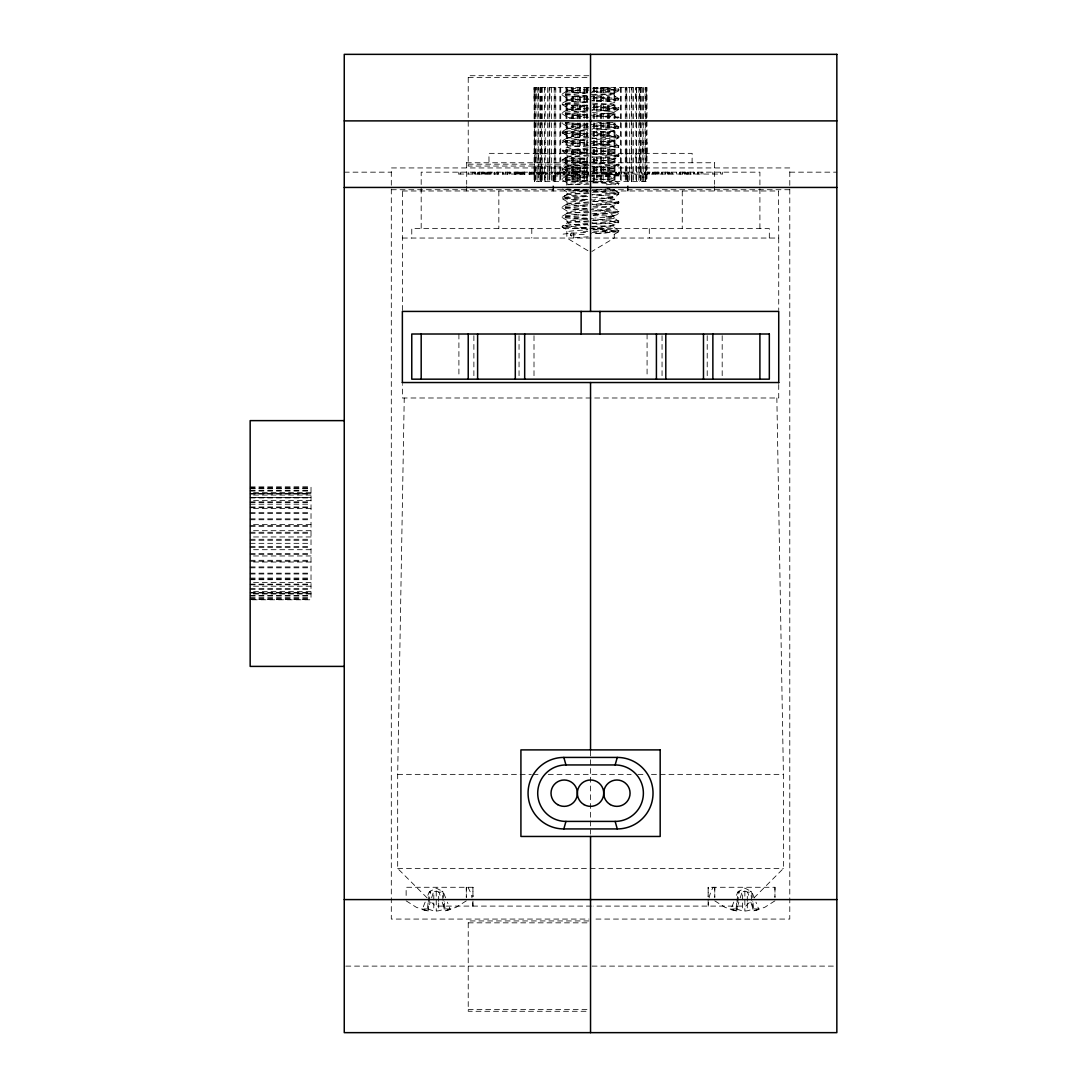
<?xml version="1.0" encoding="UTF-8"?>
<svg xmlns="http://www.w3.org/2000/svg" width="1087" height="1087" viewBox="0 0 1087 1087"><rect width="100%" height="100%" fill="white"/><g stroke="black" fill="none" stroke-linecap="round" stroke-linejoin="round"><path stroke-width="0.75" stroke-dasharray="5 3.75" d="M472.954 906.096L472.954 899.819M475.617 173.105L475.617 174.056L475.617 172.167M481.378 172.792L481.378 174.056M494.313 172.643L494.313 174.056M497.072 173.58L497.072 172.167M508.05 172.643L508.05 174.056M510.822 173.58L510.822 172.167M514.749 172.792L514.749 174.056M516.733 173.105L516.733 172.167L516.733 174.056M517.629 173.431L517.629 172.167M522.005 173.105L522.005 172.167L522.005 174.056M531.923 173.105L531.923 174.056L531.923 172.167M534.097 98.469L534.097 87.49L646.996 87.49L646.996 181.583L534.097 181.583L534.097 121.989M534.6 176.868L534.6 181.583L534.6 87.49M534.6 153.349L534.6 142.37M534.818 172.792L534.818 174.056M535.986 158.05L535.986 153.349M535.986 98.469L535.986 87.49L535.986 121.268M538.187 172.643L538.187 174.056M538.242 158.05L538.242 153.349M538.242 98.469L538.242 87.49L538.242 181.583M538.581 173.431L538.581 172.167M541.068 172.48L541.068 174.056M541.312 176.868L541.312 181.583L541.312 121.989M541.312 153.349L541.312 142.37M545.158 176.868L545.158 181.583L545.158 87.49M545.158 153.349L545.158 142.37M549.737 158.05L549.737 153.349M549.737 98.469L549.737 87.49L549.737 121.268M554.941 176.868L554.941 181.583L554.941 87.49M554.941 153.349L554.941 142.37M555.267 173.105L555.267 172.167L555.267 174.056M558.745 172.792L558.745 174.056M561.626 173.431L561.626 172.167M571.844 173.105L571.844 172.167M576.056 173.105L576.056 174.056L576.11 172.167M577.115 173.105L577.115 174.056L577.115 172.167M578.936 173.431L578.936 172.167M604.617 173.105L604.617 172.167L604.617 174.056M616.03 173.58L616.03 172.167M614.087 234.466L618.965 231.572L618.965 230.39L614.141 227.523M592.564 227.101C595.703 226.327 630.243 227.21 613.978 218.039M592.524 208.283C601.07 206.353 613.448 210.036 618.965 202.168L590.54 199.804M607.986 197.752C611.736 197.386 618.041 197.046 618.965 192.752L590.54 190.402M618.421 184.817L618.965 183.35L613.544 180.265L592.483 178.39M592.578 180.048C601.138 178.159 613.435 181.76 618.965 173.934L590.54 171.583M590.54 162.167L618.965 164.531L618.965 165.7L613.353 168.825L592.605 170.645M592.592 161.229C601.125 159.368 613.476 162.941 618.965 155.115L590.54 152.764M592.592 151.827C596.383 151.147 630.229 151.636 614.155 142.845M592.551 142.411C601.152 140.563 613.639 144.082 618.965 136.296L614.128 133.429M592.564 133.008C601.125 131.119 613.435 134.72 618.965 126.894L590.54 124.529M618.965 118.062L618.421 117.179L614.169 116.594L590.54 115.127M614.141 112.11L618.829 109.393L618.965 108.075L590.54 105.711M592.578 104.773C601.097 102.844 613.652 106.526 618.965 98.659L590.54 96.308M621.547 172.643L621.547 174.056M626.153 158.05L626.153 153.349M626.153 98.469L626.153 87.49L626.153 121.268M631.357 176.868L631.357 181.583L631.357 87.49M631.357 153.349L631.357 142.37M635.922 158.05L635.922 153.349M635.922 98.469L635.922 87.49L635.922 121.268M639.781 158.05L639.781 153.349M639.781 98.469L639.781 87.49L639.781 181.583M642.852 176.868L642.852 181.583L642.852 121.989M642.852 153.349L642.852 142.37M645.107 176.868L645.107 181.583L645.107 87.49M645.107 153.349L645.107 142.37M646.493 158.05L646.493 153.349M646.493 98.469L646.493 87.49M646.996 153.349L646.996 142.37M649.17 173.105L649.17 174.056L649.17 172.167M652.947 173.58L652.947 172.167M654.931 173.105L654.931 172.167L654.931 174.056M655.706 172.643L655.814 174.056L655.706 172.167M669.524 173.431L669.524 172.167M672.405 172.792L672.405 174.056M682.487 173.105L682.487 172.167L682.487 174.056M683.764 173.431L683.764 172.167M686.644 172.792L686.644 174.056M714.784 887.277L714.77 897.454L714.798 887.277M774.963 887.277L774.949 897.454L774.963 887.277L708.14 887.277M402.367 310.434L402.503 190.986M614.25 218.215C613.883 210.212 597.008 216.15 591.899 213.201M614.25 234.303L614.237 238.039L591.858 251.491M427.109 897.889L397.679 868.459L397.679 774.365L404.242 397.991M592.415 107.586C618.34 108.415 624.509 100.018 591.953 100.289M592.442 116.988C597.51 114.121 613.965 119.91 614.25 111.907M592.442 201.679L613.285 199.872L614.25 199.478L614.25 196.679L591.912 194.383M428.115 902.93L427.15 910.784A46.986 16.618 -83 0 0 428.047 911.028L430.493 891.136L436.24 888.093L441.974 891.136L443.007 891.911L444.162 901.354M428.305 901.354L429.474 891.911A18.873 6.671 -83 0 1 430.493 891.123L429.474 891.911M736.741 902.93L735.777 910.784A46.986 16.618 -83 0 0 736.673 911.028L739.119 891.136L744.853 888.093L750.601 891.136L751.62 891.911L752.788 901.354M736.932 901.354L738.087 891.911A18.873 6.671 -83 0 1 739.119 891.123L738.087 891.911M588.339 149.911C559.411 150.753 560.892 141.677 588.271 142.682M592.401 173.458L613.353 171.637L614.25 171.27L614.25 168.444L591.912 166.148M591.844 147.329L614.25 149.626L614.237 152.452L613.34 152.819L592.456 154.626M591.912 156.745L614.25 159.028L614.237 161.868L613.34 162.221L592.456 164.042M425.139 902.142L422.449 908.936L428.115 908.936L430.248 902.142M733.766 902.142L731.075 908.936L736.728 908.936L738.875 902.142M431.593 897.876L433.441 892.142L429.148 892.142L426.838 897.876M740.22 897.876L742.068 892.142L737.76 892.142L735.464 897.876M588.42 126.663L566.843 128.85L588.407 131.092M588.42 136.065L566.843 138.266L588.366 140.495M616.112 139.122L618.965 137.478L614.182 140.305L591.817 137.913M592.592 95.371L611.899 93.822L616.614 91.784L614.169 93.278L591.953 90.873M614.25 215.498L607.986 216.585M567.074 98.061L562.128 95.126L587.754 92.925M567.074 116.88L562.128 113.945L587.754 111.744M567.047 126.282L562.128 123.361L568.583 122.328M567.061 128.674L562.128 131.595L562.128 132.763L567.047 135.685L562.128 132.763L587.754 130.562M588.284 147.098L568.243 145.413L562.128 142.18L587.754 139.978M616.112 92.082C619.957 91.607 619.753 87.965 616.016 87.49M564.982 162.642L567.074 163.933L562.128 160.998L587.754 158.797M567.074 173.336L562.128 170.401L587.754 168.2M567.074 182.752L562.128 179.817L587.754 177.616M567.074 210.973L562.128 208.038L587.754 205.837M567.074 220.376L562.128 217.454L587.754 215.253M588.42 220.756C579.833 222.55 567.672 219.112 562.128 226.857L567.074 229.792L562.128 226.857L587.754 224.656M614.169 93.278L614.25 95.928M614.128 159.164L616.112 157.941M749.242 902.631L745.777 906.096L593.081 906.096M753.984 897.889L783.414 868.459L783.414 774.365L776.852 397.991M588.42 154.884L566.843 157.126L588.339 159.313M588.42 164.3L566.843 166.528L588.339 168.73M588.42 192.521L566.843 194.763L588.339 196.951M466.323 900.838L456.051 907.36L444.42 911.028L441.974 891.136A18.873 6.671 83 0 1 443.007 891.924M774.949 900.838L764.664 907.36L753.046 911.028L750.601 891.136A18.873 6.671 83 0 1 751.62 891.924M614.141 140.332L614.264 142.981M567.047 156.895L564.479 158.457L567.047 156.895L566.843 154.286M567.047 166.311L564.479 167.874L567.047 166.311L566.843 163.689M567.047 194.532L564.479 196.095L567.047 194.532L566.843 191.923M567.061 138.076L562.264 140.848L562.128 142.18M614.073 215.647C620.473 214.37 620.269 209.873 613.992 208.636M562.264 159.667L564.982 158.172M564.982 167.575L562.264 169.083L562.128 170.401M562.264 197.304L564.982 195.809M618.965 98.659L591.926 100.942M618.965 108.075L591.926 110.344M618.965 117.478L593.325 116.445M618.965 126.894L591.926 129.163M562.128 160.998L562.128 159.816L564.289 159.232L587.768 157.615M618.965 155.115L591.926 157.398M618.965 164.531L591.926 166.8M567.074 201.571L562.264 198.785L562.128 197.454L587.768 195.252M618.965 173.934L591.926 176.216M618.965 192.752L591.926 195.035M618.965 202.168L591.926 204.438M618.829 90.574L590.54 92.775M618.829 99.977L593.325 102.042M618.829 109.393L593.325 111.445M618.829 128.212L593.325 130.263M618.829 137.614L593.325 139.679M618.829 147.03L593.325 149.082M618.829 156.433L593.325 158.498M562.672 188.934L567.074 192.154M618.829 175.252L593.325 177.317M618.829 194.07L593.325 196.136M618.829 203.486L593.325 205.538M618.829 222.305L593.325 224.357M618.829 231.708L593.325 233.773M613.761 218.569L592.429 220.498M450.072 909.574L444.42 911.028A46.986 16.618 83 0 0 445.317 910.784A47.04 30.681 83 0 0 450.018 908.936L447.328 902.142M758.699 909.574L753.046 911.028A46.986 16.618 83 0 0 753.943 910.784A47.04 30.681 83 0 0 758.631 908.936L755.954 902.142M568.352 184.79L588.42 183.119M609.929 122.287L607.959 122.491M572.863 96.757L588.271 95.642M572.863 106.159L588.271 105.045M572.863 115.575L588.271 114.461M572.863 153.213L588.271 152.098M572.863 162.615L588.271 161.501M572.863 172.031L588.271 170.917M572.863 181.434L588.271 180.32M572.863 190.85L588.271 189.736M572.863 200.253L588.271 199.138M572.863 209.669L588.271 208.555M572.863 219.071L588.271 217.957M572.863 228.487L588.271 227.373M573.787 237.808L573.787 231.205L570.458 233.922L570.458 235.091L573.787 237.808L588.189 236.789M574.71 118.211L588.42 117.247M605.051 87.898L592.401 88.767M605.011 97.314L592.266 98.183M576.001 124.706L588.271 123.864M576.001 134.122L588.271 133.28M605.011 134.951L592.442 135.807M605.024 144.354L592.442 145.223M605.038 210.226L592.442 211.082M605.038 229.044L592.456 229.9M570.458 235.091L587.754 234.072M606.329 184.817L618.965 183.35L590.54 180.985M588.42 89.025L566.843 91.254L588.339 93.455M588.42 98.428L566.843 100.67L588.339 102.857M588.42 107.844L566.843 110.072L588.339 112.274M592.415 126.405L614.25 124.149L597.809 122.287M588.42 145.481C584.045 146.229 551.354 145.522 567.074 154.517L564.982 153.24M588.42 173.703L566.83 175.904L588.339 178.132M592.415 182.861C618.503 183.703 624.495 175.347 591.926 175.564M592.429 192.263L614.25 190.062L607.049 188.839M588.42 201.937L566.843 204.166L588.339 206.367M588.42 211.34L566.843 213.582L588.339 215.769M587.768 91.756L564.289 93.373L562.128 93.958L562.128 95.126M592.17 91.512L618.951 89.283L601.424 87.49M587.768 101.159L562.128 103.36L562.264 104.692L567.074 107.477M587.754 102.341L562.128 104.542L587.754 106.743M587.768 110.561L564.289 112.192L562.128 112.776L562.128 113.945M587.768 129.38L562.128 131.595L587.768 133.796M587.768 138.796L562.128 140.997L587.768 143.212M591.926 138.579L618.965 136.296L590.54 133.946M587.768 148.199L562.128 150.414L587.768 152.615M591.926 147.981L618.965 145.712L590.54 143.348M587.754 149.381L562.128 151.582L587.754 153.797M587.768 167.018L562.128 169.232L587.768 171.433M593.325 167.901L618.965 165.7L593.325 163.498M587.768 176.434L564.289 178.051L562.128 178.635L562.128 179.817M587.754 196.434L562.128 198.636L587.754 200.837M587.768 204.655L564.289 206.272L562.128 206.87L562.128 208.038M587.768 214.071L564.289 215.688L562.128 216.272L562.128 217.454M591.926 213.854L618.965 211.571L590.54 209.22M593.325 214.954L618.829 212.604L593.325 210.538M587.768 223.474L562.128 225.688L587.768 227.89M591.926 223.256L618.965 220.987L590.54 218.623M591.926 232.672L618.965 230.39L590.54 228.039M588.869 75.723L468.225 75.723L468.225 166.053L588.869 166.053M468.225 77.612L588.869 77.612M590.54 153.349L488.933 153.349L489.001 162.765M591.899 153.349L692.161 153.349L692.093 162.765M466.35 162.765L590.54 162.765M591.994 162.765L714.743 162.765M468.225 164.178L588.869 164.178M588.991 167.941L391.306 167.941L391.306 919.072L588.991 919.072M592.238 167.941L789.787 167.941L789.787 919.072L592.238 919.072M344.253 172.167L391.306 172.167M789.787 172.167L836.841 172.167M458.836 174.056L722.244 174.056M552.916 175.931L628.177 175.931M391.306 189.722L590.54 189.722M592.238 189.722L789.787 189.722M402.394 190.986L778.7 190.986M402.367 238.039L778.727 238.039L778.727 310.434M250.159 486.881L311.018 486.881L311.018 599.779L250.159 599.779M250.159 487.384L311.018 487.261M250.159 488.525L311.018 488.525M250.159 488.77L311.018 488.77M250.159 490.658L311.018 490.658M250.159 491.025L311.018 491.025M253.543 492.656L311.018 492.656M253.543 493.457L311.018 493.457M250.159 493.62L311.018 493.62M250.159 494.096L311.018 494.096M253.543 495.047L311.018 495.047M250.159 497.37L311.018 497.37M253.543 497.384L311.018 497.384M250.159 497.941L311.018 497.941M253.543 500.455L311.018 500.455M250.159 501.841L311.018 501.841M250.159 502.52L311.018 502.52M250.159 504.205L311.018 504.205M250.159 506.963L311.018 506.963M250.159 507.724L311.018 507.724M253.543 508.567L311.018 508.567M250.159 512.67L311.018 512.67M250.159 513.499L311.018 513.499M250.159 518.852L311.018 518.866M250.159 519.735L311.018 519.735M253.543 524.641L311.018 524.641M250.159 525.415L311.018 525.415M250.159 526.353L311.018 526.353M253.543 530.701L311.018 530.701M250.159 532.263L311.018 532.263M250.159 533.241L311.018 533.241M253.543 536.964L311.018 536.964M250.159 539.288L311.018 539.288M250.159 540.28L311.018 540.28M250.159 543.323L311.018 543.323M250.159 546.381L311.018 546.381M250.159 547.372L311.018 547.372M253.543 549.696L311.018 549.696M250.159 553.419L311.018 553.419M250.159 554.397L311.018 554.397M253.543 555.96L311.018 555.96M250.159 560.308L311.018 560.308M250.159 561.245L311.018 561.245M253.543 562.02L311.018 562.02M250.159 566.925L311.018 566.925M250.159 567.808L311.018 567.794M250.159 573.162L311.018 573.175M250.159 573.99L311.018 573.99M250.159 578.08L311.018 578.08M250.159 578.936L311.018 578.936M250.159 579.697L311.018 579.697M253.543 582.455L311.018 582.455M250.159 584.14L311.018 584.14M250.159 584.82L311.018 584.82M253.543 586.206L311.018 586.206M250.159 588.706L311.018 588.706M250.159 589.29L311.018 589.276M253.543 591.613L311.018 591.613M250.159 592.564L311.018 592.564M250.159 593.04L311.018 593.04M253.543 593.203L311.018 593.203M253.543 594.005L311.018 594.005M250.159 595.635L311.018 595.635M250.159 596.002L311.018 596.002M250.159 597.891L311.018 597.891M250.159 598.135L311.018 598.135M250.159 599.277L311.018 599.277M250.159 599.399L311.018 599.399M397.679 774.365L531.326 774.365M533.024 774.365L541.475 774.365M548.256 774.365L631.153 774.365M637.92 774.365L644.686 774.365M651.453 774.365L783.414 774.365M397.679 868.459L783.414 868.459M472.954 887.277L406.13 887.277L406.144 897.454M591.396 906.096L435.316 906.096L431.852 902.631M428.115 908.936A47.04 35.395 81.9 0 0 433.781 910.784A46.986 43.629 72.1 0 0 436.24 911.028A46.986 43.629 -72.1 0 0 438.686 910.784A47.04 35.395 -81.9 0 0 444.366 908.936L450.018 908.936M736.728 908.936A47.04 35.395 81.9 0 0 742.407 910.784A46.986 43.629 72.1 0 0 744.853 911.028A46.986 43.629 -72.1 0 0 747.299 910.784A47.04 35.395 -81.9 0 0 752.978 908.936L758.631 908.936M588.869 920.947L468.225 920.947L468.225 1011.277L588.869 1011.277M468.225 922.836L588.869 922.836M345.802 966.112L589.005 966.112M592.089 966.112L836.841 966.112M468.225 1009.402L588.869 1009.402M588.461 87.965L579.67 87.49M593.325 88.224L618.965 90.425M587.768 96.159L562.128 93.958L567.183 90.982L566.843 88.414M587.754 97.341L562.264 95.276M593.325 97.626L618.965 99.841M587.768 105.575L562.128 103.36L567.183 100.384L566.843 97.83M593.325 107.042L618.965 109.243M587.768 114.977L562.128 112.776L567.047 109.855L566.843 107.233M587.754 116.16L562.264 114.094M587.768 124.394L562.128 122.179L562.128 123.361M587.754 125.562L562.264 123.51M593.325 125.861L618.965 128.062M587.754 134.978L562.264 132.913M593.325 135.264L618.829 137.329M587.754 144.381L562.264 142.329M593.325 144.68L618.965 146.881M593.325 154.082L618.965 156.297M587.768 162.031L562.128 159.816M587.754 163.199L562.264 161.148M587.754 172.616L562.264 170.55M593.325 172.901L618.965 175.116M587.768 180.85L562.128 178.635L567.047 175.714L566.843 173.105M587.754 182.018L562.264 179.966M593.325 182.317L618.965 184.518M587.768 190.252L566.925 188.934M587.754 191.434L562.264 189.369M593.325 191.72L618.965 193.934M587.768 199.668L562.128 197.454M593.325 201.136L618.965 203.337M587.768 209.071L562.128 206.87L567.047 203.948L566.843 201.326M587.754 210.253L562.264 208.188M587.768 218.487L562.128 216.272L567.183 213.297L566.843 210.742M587.754 219.656L562.264 217.604M593.325 219.954L618.965 222.156M587.754 229.072L562.264 227.006M593.325 229.357L618.965 231.572M592.483 103.129L612.946 104.855L618.829 107.926M591.939 109.692L607.511 110.806M592.483 112.532L612.946 114.257L618.829 117.328M592.999 128.579L613.503 130.399L614.25 133.565M592.497 150.169L612.946 151.895L618.829 154.965M592.497 159.585L612.946 161.311L618.829 164.382M592.483 168.988L612.919 170.713L618.829 173.784M592.497 197.223L612.946 198.948L618.829 202.019M591.912 203.785C596.219 207.073 614.957 200.416 614.25 208.813M591.926 222.604C596.124 225.987 615.093 219.166 614.264 227.659M588.434 225.186C583.257 222.373 566.368 228.025 566.843 220.145M616.805 118.062L617.742 118.211M562.128 132.763L564.982 134.421M562.128 226.857L564.982 228.515M614.128 95.792L618.829 98.509M565.077 87.49L567.074 88.658M614.128 124.013L618.829 126.744M614.223 189.953L618.829 192.603M587.918 250.703L566.857 238.039L566.843 229.561M714.77 900.838L725.043 907.36L736.673 911.028L731.021 909.574L735.777 910.784A47.04 30.681 -83 0 1 731.075 908.936M406.144 900.838L416.43 907.36L428.047 911.028L422.395 909.574L427.15 910.784A47.04 30.681 -83 0 1 422.449 908.936M754.256 897.876L751.946 892.142L747.652 892.142L749.5 897.876M445.629 897.876L443.333 892.142L439.026 892.142L440.874 897.876M750.845 902.142L752.978 908.936M442.219 902.142L444.366 908.936M752.978 902.93L753.943 910.784M444.352 902.93L445.317 910.784M566.843 135.522L566.857 138.226M566.843 182.507L566.843 185.279M778.591 190.986L778.727 238.039M566.843 126.119L566.857 128.823M466.296 887.277L466.309 897.454L466.309 887.277M778.727 384.526L778.727 397.991L402.367 397.991L402.367 384.526M769.324 238.039L769.324 228.623L411.769 228.623L411.769 238.039M759.908 228.623L759.908 172.167L421.185 172.167L421.185 228.623M747.299 901.354L747.299 891.911A18.873 17.528 -72.1 0 0 744.867 891.123A18.873 17.528 72.1 0 0 742.421 891.924L742.407 901.354M747.299 902.93L747.299 910.784M744.853 891.136L744.853 911.028M742.407 902.93L742.407 910.784M722.271 172.167L722.271 174.056M722.189 335.679L722.189 379.173M720.396 172.167L720.396 174.056M714.404 162.765L714.404 184.342M714.404 186.013L714.404 190.986M712.868 172.167L712.868 174.056M708.14 899.819L708.14 906.096M707.216 335.679L707.216 377.502M702.922 172.167L702.922 174.056M701.183 172.167L701.183 174.056M698.425 172.167L698.425 174.056M697.528 172.167L697.528 174.056M694.552 172.167L694.552 174.056M693.914 172.167L693.927 174.056M693.574 172.167L693.574 174.056M690.639 172.167L690.639 174.056M690.367 172.167L690.177 174.056M688.75 172.167L688.75 174.056M687.731 172.167L687.677 174.056M687.201 172.167L687.079 174.056M685.761 172.167L685.761 174.056M685.313 172.167L685.313 174.056M684.511 172.167L684.579 174.056M684.321 172.167L684.321 174.056M682.256 190.986L682.256 228.623M680.435 172.167L680.435 174.056M680.19 172.167L680.19 174.056M679.402 172.167L679.402 174.056M676.644 172.167L676.644 174.056M671.114 172.167L671.127 174.056M669.837 172.167L669.837 174.056M668.722 172.167L668.722 174.056M668.559 172.167L668.559 174.056M667.948 172.167L667.948 174.056M667.432 172.167L667.391 174.056L667.296 172.167M665.747 172.167L665.747 174.056M665.162 172.167L665.162 174.056M662.54 172.167L662.54 174.056M661.874 172.167L661.874 174.056L661.657 172.167M662.051 335.679L662.051 377.502M658.98 172.167L658.98 174.056M658.314 172.167L658.314 174.056M657.757 172.167L657.757 174.056M657.187 172.167L657.187 174.056M656.983 172.167L656.983 174.056M653.273 172.167L653.273 174.056M652.349 172.167L652.363 174.056M649.306 228.623L649.306 238.039M648.341 172.167L648.341 174.056M647.567 172.167L647.567 174.056M647.241 172.167L647.241 174.056M647.078 334.008L647.078 377.502M646.616 87.49L646.493 121.268M646.493 121.989L646.493 181.583M645.583 172.167L645.583 174.056M645.352 87.49L645.352 121.268M645.352 122.953L645.352 181.583M644.917 172.167L644.985 174.056M644.7 172.167L644.7 174.056M643.219 87.49L643.219 121.268M643.219 122.953L643.219 181.583M642.852 87.49L642.852 121.268M641.615 172.167L641.615 174.056M641.221 87.49L641.221 121.092M641.221 122.777L641.221 181.583M640.42 87.49L640.42 121.092M640.42 122.777L640.42 181.583M640.257 87.49L640.257 121.268M640.257 122.953L640.257 181.583M638.83 87.49L638.83 121.092M638.83 122.777L638.83 181.583M636.506 87.49L636.506 121.268M636.506 122.953L636.506 181.583M636.493 87.49L636.493 121.092M636.493 122.777L636.493 181.583M635.922 121.989L635.922 181.583M633.87 172.167L633.789 174.056M633.422 87.49L633.422 121.092M633.422 122.777L633.422 181.583M632.389 172.167L632.389 174.056M632.036 87.49L632.036 121.268M632.036 122.953L632.036 181.583M629.672 87.49L629.672 121.092M629.672 122.777L629.672 181.583M628.164 175.931L628.164 184.301M628.164 185.972L628.164 190.986M628.096 172.167L628.096 174.056M627.416 175.931L627.416 184.301M627.416 185.972L627.416 190.986M626.914 87.49L626.914 121.268M626.914 122.953L626.914 181.583M626.751 172.167L626.751 174.056M626.153 121.989L626.153 181.583M625.636 172.167L625.636 174.056M625.297 87.49L625.297 121.092M625.297 122.777L625.297 181.583M624.495 172.167L624.495 174.056M624.087 172.167L624.087 174.056M621.207 87.49L621.207 121.268M621.207 122.953L621.207 181.583M620.378 87.49L620.378 181.583M619.848 172.167L619.848 174.056M618.639 172.167L618.639 174.056M616.669 172.167L616.669 174.056M615.881 172.167L615.881 174.056M615.025 87.49L615.025 121.268M615.011 122.777L615.025 181.583M614.141 87.49L614.141 121.268M614.141 122.953L614.141 181.583M610.731 172.167L610.731 174.056M609.889 172.167L609.889 174.056M609.236 87.49L609.236 121.092M609.236 122.777L609.236 181.583M608.462 87.49L608.462 121.268M608.462 122.953L608.462 181.583M607.973 172.167L607.973 174.056M607.524 87.49L607.524 121.268M607.524 122.953L607.524 181.583M606.301 172.167L606.301 174.056M606.125 172.167L606.125 174.056M605.391 172.167L605.391 174.056M604.114 172.167L604.114 174.056M603.176 87.49L603.176 121.092M603.176 122.777L603.176 181.583M602.225 172.167L602.089 174.056M601.736 172.167L601.736 174.056M601.614 87.49L601.614 121.268M601.614 122.953L601.614 181.583M600.635 87.49L600.635 121.268M600.635 122.953L600.635 181.583M597.524 172.167L597.334 174.056M597.225 172.167L597.225 174.056M596.912 87.49L596.912 121.092M596.912 122.777L596.912 181.583M596.681 172.167L596.681 174.056M594.589 87.49L594.589 121.268M594.589 122.953L594.589 181.583M593.597 87.49L593.597 121.268M593.597 122.953L593.597 181.583M593.067 172.167L593.067 174.056M590.54 750.981L590.54 834.177M588.284 172.167L588.284 174.056M588.04 172.167L588.04 174.056M587.496 87.49L587.496 121.268M587.496 122.953L587.496 181.583M587.347 172.167L587.347 174.056M586.504 87.49L586.504 121.268M586.504 122.953L586.504 181.583M584.181 87.49L584.181 121.092M584.181 122.777L584.181 181.583M584.032 172.167L584.018 174.056M582.279 172.167L582.279 174.056M580.458 87.49L580.458 121.268M580.458 122.953L580.458 181.583M579.48 87.49L579.48 121.268M579.48 122.953L579.48 181.583M577.917 87.49L577.917 121.092M577.917 122.777L577.917 181.583M577.727 172.167L577.727 174.056M576.382 172.167L576.382 174.056M574.004 172.167L574.167 174.056M573.922 172.167L573.922 174.056M573.569 87.49L573.569 121.268M573.569 122.953L573.569 181.583M573.528 172.167L573.352 174.056M572.632 87.49L572.632 121.268M572.632 122.953L572.632 181.583M572.618 172.167L572.618 174.056M571.857 87.49L571.857 121.092M571.857 122.777L571.857 181.583M571.354 172.167L571.354 174.056M569.316 172.167L569.452 174.056M568.854 172.167L568.827 174.056M566.952 87.49L566.952 121.268M566.952 122.953L566.952 181.583M566.069 87.49L566.069 121.268M566.082 122.777L566.069 181.583M565.05 172.167L565.05 174.056M564.751 172.167L564.751 174.056M564.561 172.167L564.561 174.056M564.452 172.167L564.452 174.056M563.908 172.167L563.908 174.056M563.718 172.167L563.664 174.056M563.555 174.056L563.46 172.167L563.311 174.056M562.509 172.167L562.509 174.056M560.715 87.49L560.715 121.268M560.715 121.989L560.715 181.583M560.294 172.167L560.294 174.056M560.05 172.167L559.982 174.056M559.887 87.49L559.887 121.268M559.887 122.953L559.887 181.583M558.976 172.167L558.976 174.056M557.604 172.167L557.577 174.056M557.386 172.167L557.386 174.056M556.462 172.167L556.422 174.056M555.783 87.49L555.783 121.092M555.783 122.777L555.783 181.583M555.511 172.167L555.511 174.056M555.009 172.167L555.009 174.056M554.18 87.49L554.18 121.268M554.18 122.953L554.18 181.583M553.663 175.931L553.663 184.301M553.663 185.972L553.663 190.986M552.93 175.931L552.93 184.301M552.93 185.972L552.93 190.986M552.237 172.167L552.237 174.056M551.422 87.49L551.422 121.092M551.422 122.777L551.422 181.583M551.245 172.167L551.258 174.056M549.737 121.989L549.737 181.583M549.506 172.167L549.506 174.056M549.057 87.49L549.057 121.268M549.057 122.953L549.057 181.583M547.671 87.49L547.671 121.092M547.671 122.777L547.671 181.583M547.454 172.167L547.454 174.056M546.245 172.167L546.19 174.056M545.688 172.167L545.688 174.056M545.579 172.167L545.579 174.056M544.601 87.49L544.587 121.268M544.601 122.777L544.587 181.583M544.125 172.167L544.125 174.056M543.269 172.167L543.269 174.056M542.753 172.167L542.753 174.056M542.44 172.167L542.44 174.056M542.264 87.49L542.264 121.092M542.264 122.777L542.264 181.583M541.625 172.167L541.625 174.056M541.408 172.167L541.408 174.056M541.312 87.49L541.312 121.268M540.837 87.49L540.837 121.268M540.837 122.953L540.837 181.583M540.674 87.49L540.674 121.092M540.674 122.777L540.674 181.583M540.13 172.167L540.076 174.056M539.872 87.49L539.872 121.092M539.872 122.777L539.872 181.583M539.641 172.167L539.641 174.056M539.437 172.167L539.437 174.056M539.07 172.167L539.07 174.056M537.875 87.49L537.875 121.268M537.875 122.953L537.875 181.583M537.44 172.167L537.44 174.056M536.489 172.167L536.489 174.056M535.986 121.989L535.986 181.583M535.742 87.49L535.742 121.268M535.742 122.953L535.742 181.583M534.478 87.49L534.478 121.268M534.478 122.953L534.478 181.583M534.301 172.167L534.165 174.056M534.097 87.49L534.097 121.268M534.002 335.679L534.002 379.173M533.568 172.167L533.554 174.056M531.788 228.623L531.788 238.039M530.198 172.167L530.198 174.056M529.994 172.167L529.967 174.056M529.763 172.167L529.763 174.056M529.451 172.167L529.451 174.056M529.192 172.167L529.192 174.056M524.763 172.167L524.749 174.056M524.573 172.167L524.573 174.056M524.328 172.167L524.301 174.056M524.016 172.167L524.016 174.056M523.146 172.167L523.146 174.056M522.616 172.167L522.616 174.056M521.284 172.167L521.284 174.056M521.013 172.167L521.013 174.056M520.374 172.167L520.374 174.056M520.075 172.167L520.075 174.056M519.681 172.167L519.681 174.056M519.532 172.167L519.532 174.056M519.043 335.679L519.043 377.502M518.499 172.167L518.445 174.056M517.928 172.167L517.928 174.056M517.466 172.167L517.466 174.056M515.972 172.167L515.972 174.056M515.537 172.167L515.537 174.056M515.156 172.167L515.156 174.056M514.314 172.167L514.314 174.056M510.02 172.167L510.02 174.056M509.246 172.167L509.246 174.056M507.547 172.167L507.547 174.056M507.344 172.167L507.344 174.056M505.795 172.167L505.795 174.056M503.716 172.167L503.716 174.056M502.751 172.167L502.751 174.056M502.507 172.167L502.507 174.056M498.838 190.986L498.838 228.623M498.376 172.167L498.376 174.056M497.615 172.167L497.615 174.056M497.248 172.167L497.248 174.056M495.02 172.167L495.02 174.056M494.15 172.167L494.15 174.056M491.609 172.167L491.732 174.056M490.617 172.167L490.617 174.056M490.386 172.167L490.386 174.056M489.517 172.167L489.517 174.056M488.77 172.167L488.77 174.056M487.479 172.167L487.479 174.056M486.759 172.167L486.759 174.056M485.767 172.167L485.767 174.056M484.748 172.167L484.748 174.056M484.123 172.167L484.123 174.056M483.538 172.167L483.538 174.056M482.492 172.167L482.492 174.056M482.044 172.167L482.044 174.056M479.503 172.167L479.503 174.056M479.177 172.167L479.177 174.056M478.511 172.167L478.511 174.056M477.37 172.167L477.37 174.056M475.155 172.167L475.155 174.056M474.367 172.167L474.367 174.056M473.878 172.167L473.878 174.056M473.878 335.679L473.878 377.502M472.206 172.167L472.206 174.056M468.225 172.167L468.225 174.056M466.69 162.765L466.69 184.342M466.69 186.013L466.69 190.986M460.698 172.167L460.698 174.056M458.823 172.167L458.823 174.056M458.904 334.008L458.904 377.502M438.686 901.354L438.686 891.911A18.873 17.528 -72.1 0 0 436.24 891.123A18.873 17.528 72.1 0 0 433.795 891.924L433.781 901.354M438.686 902.93L438.686 910.784M436.24 891.136L436.24 911.028M433.781 902.93L433.781 910.784M588.869 90.194A23.805 1.236 -2.1 0 1 567.237 89.963A23.805 1.236 -2.1 0 1 580.444 88.142M607.32 87.517A23.805 0.924 -2.8 0 1 602.864 87.87M591.423 94.487A23.805 0.924 -2.8 0 1 614.169 94.202A23.805 0.924 -2.8 0 1 595.608 96.118M588.977 99.501A23.805 1.155 -2.3 0 1 567.101 99.406A23.805 1.155 -2.3 0 1 582.116 97.558M603.856 110.888A23.805 1.087 2.5 0 1 610.459 111.485M609.182 111.662A23.805 1.467 0.8 0 1 611.832 113.252M609.06 113.075A23.805 1.087 -2.5 0 1 606.478 113.306M613.109 113.007A23.805 0.91 -2.9 0 1 594.752 114.543M588.977 108.917A23.805 1.155 -2.3 0 1 567.101 108.822A23.805 1.155 -2.3 0 1 582.116 106.961M609.033 122.478A23.805 1.087 -2.5 0 1 606.492 122.709M613.109 122.423A23.805 0.91 -2.9 0 1 594.766 123.945M574.249 118.605A23.805 1.155 -2.3 0 1 582.116 116.377M606.397 134.747A23.805 0.924 -2.8 0 1 603.91 134.937M591.708 131.84A23.805 1.101 -2.5 0 1 614.073 131.84A23.805 1.101 -2.5 0 1 597.701 133.728M574.33 124.964A23.805 0.938 -2.8 0 1 577.36 124.72M588.719 127.994A23.805 1.169 -2.3 0 1 567.02 127.831A23.805 1.169 -2.3 0 1 582.714 125.956M606.41 144.15A23.805 0.924 -2.8 0 1 603.91 144.354M591.274 141.582A23.805 1.101 -2.5 0 1 613.951 141.541A23.805 1.101 -2.5 0 1 598.692 143.402M574.33 134.38A23.805 0.938 -2.8 0 1 577.36 134.136M588.719 137.41A23.805 1.169 -2.3 0 1 567.02 137.247A23.805 1.169 -2.3 0 1 582.714 135.372M588.977 155.957A23.805 1.155 -2.3 0 1 567.101 155.862A23.805 1.155 -2.3 0 1 582.116 154.014M588.977 165.373A23.805 1.155 -2.3 0 1 567.101 165.278A23.805 1.155 -2.3 0 1 582.116 163.417M588.977 174.776A23.805 1.155 -2.3 0 1 567.101 174.681A23.805 1.155 -2.3 0 1 582.116 172.833M610.038 188.676A23.805 0.91 -2.9 0 1 594.766 189.817M588.977 184.192A23.805 1.155 -2.3 0 1 567.101 184.097A23.805 1.155 -2.3 0 1 582.116 182.236M609.087 197.752A23.805 1.101 -2.5 0 1 606.478 197.997M613.109 197.698A23.805 0.91 -2.9 0 1 594.738 199.234M588.977 193.595A23.805 1.155 -2.3 0 1 567.101 193.5A23.805 1.155 -2.3 0 1 582.116 191.652M588.977 203.011A23.805 1.155 -2.3 0 1 567.101 202.916A23.805 1.155 -2.3 0 1 582.116 201.054M610.337 209.247A23.805 0.924 -2.8 0 1 600.54 210.063M593.04 206.285A23.805 1.481 -0.5 0 1 613.122 207.114A23.805 1.481 -0.5 0 1 606.464 208.745M609.06 216.571A23.805 1.087 -2.5 0 1 606.492 216.816M606.56 218.147A23.805 1.481 -0.5 0 0 613.109 216.53A23.805 0.91 -2.9 0 1 594.752 218.039M588.977 212.413A23.805 1.155 -2.3 0 1 567.101 212.318A23.805 1.155 -2.3 0 1 582.116 210.47M593.054 215.702A23.805 1.481 -0.5 0 1 613.109 216.53M588.977 221.83A23.805 1.155 -2.3 0 1 567.101 221.734A23.805 1.155 -2.3 0 1 582.116 219.873M568.786 231.327A23.805 1.06 -2.6 0 1 587.632 229.86M591.41 226.422A23.805 0.924 -2.8 0 1 614.141 226.137A23.805 0.924 -2.8 0 1 596.029 228.025M593.719 231.314A23.805 1.155 -2.3 0 1 614.304 231.694A23.805 1.155 -2.3 0 1 591.138 233.719M583.148 231.789A23.805 1.155 -2.3 0 1 587.809 231.545M563.134 234.126A28.493 1.005 -2.2 0 1 585.513 232.536M467.967 887.264A70.777 50.043 0 0 1 472.03 897.889M472.75 902.631A70.777 50.043 0 0 1 472.859 906.096M708.235 906.096A70.777 50.043 0 0 1 708.344 902.631M709.064 897.889A70.777 50.043 0 0 1 713.126 887.264M708.167 887.277L708.14 896.68L708.181 887.277M472.954 896.68L472.927 887.277L472.954 896.68M596.219 174.056L596.219 172.167L596.084 174.056"/><path stroke-width="1.5" d="M477.614 379.173L477.614 334.008M515.292 334.008L515.292 379.173M665.801 379.173L665.801 334.008M703.479 334.008L703.479 379.173M563.827 828.933A35.749 35.749 0 0 1 528.065 793.184A35.749 35.749 0 0 1 563.827 757.422L617.267 757.422A35.749 35.749 0 0 1 653.029 793.184A35.749 35.749 0 0 1 617.267 828.933L563.827 828.933L565.947 821.405A28.221 28.221 0 0 1 537.712 793.184A28.221 28.221 0 0 1 565.947 764.949L615.147 764.949A28.221 28.221 0 0 1 643.382 793.184A28.221 28.221 0 0 1 615.147 821.405L565.947 821.405M615.147 764.949L617.267 757.422M344.253 120.888L836.841 120.888M344.253 187.44L836.841 187.44M402.367 382.529L778.727 382.529M344.253 420.628L250.159 420.628L250.159 666.399L344.253 666.399M344.253 899.588L836.841 899.588M615.147 821.405L617.267 828.933M563.827 757.422L565.947 764.949M778.727 382.841L778.727 311.425L402.367 311.425L402.367 382.841M759.908 334.008L759.908 379.173M712.868 334.008L712.868 379.173M656.412 334.008L656.412 379.173M599.956 311.425L599.956 334.008M590.54 54.35L590.54 311.425M590.54 382.529L590.54 749.894M590.54 836.46L590.54 1032.65M581.137 311.425L581.137 334.008M524.681 334.008L524.681 379.173M468.225 334.008L468.225 379.173M421.185 334.008L421.185 379.173M836.841 54.35L344.253 54.35L344.253 1032.65L836.841 1032.65L836.841 54.35M769.324 334.008L411.769 334.008L411.769 379.173L769.324 379.173L769.324 334.008M660.176 749.894L520.918 749.894L520.918 836.46L660.176 836.46L660.176 749.894M557.617 804.597A13.166 13.166 0 0 0 577.374 793.184A13.166 13.166 0 0 0 557.617 781.77A13.166 13.166 0 0 0 557.617 804.597M583.964 804.597A13.166 13.166 0 0 0 603.72 793.184A13.166 13.166 0 0 0 583.964 781.77A13.166 13.166 0 0 0 583.964 804.597M610.31 804.597A13.166 13.166 0 0 0 630.066 793.184A13.166 13.166 0 0 0 610.31 781.77A13.166 13.166 0 0 0 610.31 804.597"/></g></svg>
